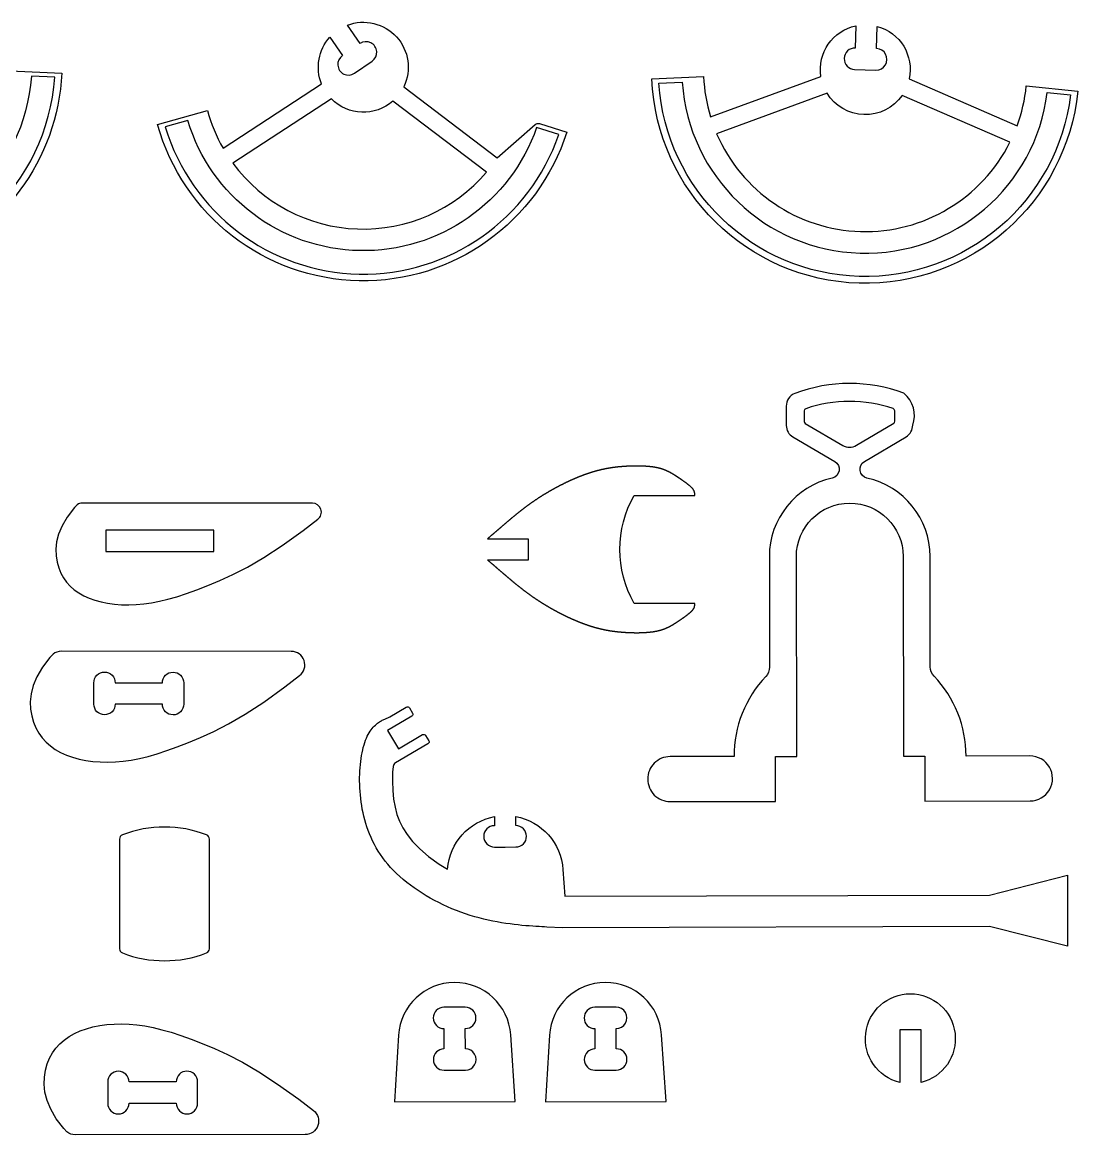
# Model space of a CAD drawing. Extents: x -514 to 537, y 96 to 817.
# Drawn here: x 231 to 527.6, y 503.3 to 815.8 of the extents above; entities that cross this region are included whole.
import ezdxf

# ---------------------------------------------------------------- set-up
doc = ezdxf.new("R2010")
doc.units = 0
for name, color, linetype in [('EXTERNAL_CUT', 1, 'CONTINUOUS'), ('INTERNAL_CUT', 5, 'CONTINUOUS'), ('POCKET_CUT_1_1MM', 3, 'CONTINUOUS')]:
    doc.layers.add(name, color=color, linetype=linetype)

msp = doc.modelspace()

# ---------------------------------------------------------------- linework, layer by layer
at = {"layer": 'EXTERNAL_CUT', "flags": 128}
for points in [[(384.01, 784.88, -0.744898), (269.05, 787.09), (283.04, 790.98, 0.063208), (287.48, 780.43), (315.12, 798.5, -0.284687), (317.46, 811.6), (321, 806.42, 1), (324.38, 801.47), (329.33, 804.86, 1), (325.95, 809.81), (322.41, 814.99, -0.676762), (338.24, 797.68), (364.51, 777.67), (375.17, 787.06, -0.263922), (376.39, 787.32), (384.01, 784.88)], [(424.4, 789.22), (455.41, 800.58, -0.396409), (465.26, 814.82), (465.08, 808.55, 0.414214), (461.99, 805.64, 0.414214), (464.9, 802.55), (470.9, 802.38, 1), (471.07, 808.38), (471.26, 814.64, -0.396409), (480.26, 799.86), (510.57, 786.74, 0.063208), (513.15, 797.89), (527.6, 796.43, -0.930566), (407.96, 799.88), (422.47, 800.51, 0.063208), (424.4, 789.22)], [(227.62, 802.19), (242.13, 801.51, -0.304486), (202.29, 747.79)], [(514.18, 609.7), (496.23, 609.66, 0.192473), (487.21, 632.13, -0.192473), (486.16, 634.74), (486.11, 665.76, 0.351629), (468.38, 687.77, -0.680657), (467.64, 692.41), (479.38, 699.37, 0.265486), (481.24, 702.63, 0.312548), (478.77, 711.58, 0.181495), (448.13, 711.53, 0.312548), (445.68, 707.97), (445.69, 702.57, 0.265486), (447.56, 699.31), (459.33, 692.4, -0.680657), (458.6, 687.75, 0.351629), (440.95, 665.68), (441, 634.66, -0.192473), (439.96, 632.05, 0.192473), (431.02, 609.55), (413.07, 609.52, 0.414214), (406.77, 603.19, 0.414214), (413.09, 596.89), (442.65, 596.94), (442.63, 609.57), (448.63, 609.58), (448.53, 665.69, -1), (478.53, 665.75), (478.63, 609.63), (484.63, 609.64), (484.65, 597.01), (514.2, 597.06, 1), (514.18, 609.7)], [(476.18, 706.69, 0.322017), (475.75, 707.29, 0.163777), (451.16, 707.25, 0.322017), (450.73, 706.65), (450.74, 703.66, 0.265486), (451.05, 703.12), (461.55, 696.95, 0.272884), (465.4, 696.96), (475.88, 703.16, 0.265486), (476.19, 703.71), (476.18, 706.69)], [(420.02, 682.89), (420.01, 683.09), (420.01, 683.12), (420.01, 683.15), (420, 683.18), (420, 683.22), (420, 683.26), (420, 683.3), (419.99, 683.34), (419.99, 683.38), (419.99, 683.42), (419.98, 683.47), (419.98, 683.51), (419.97, 683.56), (419.96, 683.61), (419.96, 683.65), (419.95, 683.7), (419.94, 683.75), (419.93, 683.8), (419.91, 683.84), (419.9, 683.89), (419.89, 683.94), (419.87, 683.98), (419.86, 684.03), (419.84, 684.08), (419.82, 684.12), (419.8, 684.17), (419.78, 684.21), (419.76, 684.26), (419.73, 684.3), (419.71, 684.35), (419.68, 684.39), (419.66, 684.43), (419.63, 684.48), (419.6, 684.52), (419.57, 684.56), (419.54, 684.6), (419.51, 684.65), (419.48, 684.69), (419.44, 684.73), (419.41, 684.77), (419.37, 684.81), (419.33, 684.86), (419.3, 684.9), (419.26, 684.94), (419.22, 684.98), (419.18, 685.02), (419.14, 685.06), (419.1, 685.1), (419.05, 685.14), (419.01, 685.18), (418.97, 685.22), (418.92, 685.26), (418.88, 685.3), (418.84, 685.34), (418.79, 685.38), (418.75, 685.42), (418.7, 685.45), (418.66, 685.49), (418.62, 685.53), (418.57, 685.57), (418.53, 685.6), (418.48, 685.64), (418.44, 685.68), (418.4, 685.71), (418.35, 685.75), (418.31, 685.78), (418.27, 685.82), (418.22, 685.85), (418.18, 685.89), (418.14, 685.92), (418.1, 685.96), (418.05, 685.99), (418.01, 686.02), (417.97, 686.06), (417.93, 686.09), (417.88, 686.12), (417.84, 686.16), (417.8, 686.19), (417.76, 686.22), (417.72, 686.25), (417.68, 686.28), (417.64, 686.31), (417.59, 686.34), (417.55, 686.38), (417.51, 686.41), (417.47, 686.44), (417.43, 686.47), (417.39, 686.5), (417.35, 686.53), (417.31, 686.56), (417.27, 686.58), (417.23, 686.61), (417.19, 686.64), (417.15, 686.67), (417.11, 686.7), (417.07, 686.73), (417.03, 686.76), (416.99, 686.78), (416.95, 686.81), (416.91, 686.84), (416.87, 686.87), (416.84, 686.9), (416.8, 686.92), (416.76, 686.95), (416.72, 686.98), (416.68, 687), (416.64, 687.03), (416.6, 687.06), (416.57, 687.08), (416.53, 687.11), (416.49, 687.14), (416.45, 687.16), (416.41, 687.19), (416.38, 687.21), (416.34, 687.24), (416.3, 687.27), (416.26, 687.29), (416.23, 687.32), (416.19, 687.34), (416.15, 687.37), (416.11, 687.39), (416.08, 687.42), (416.04, 687.45), (416, 687.47), (415.97, 687.5), (415.93, 687.52), (415.89, 687.55), (415.86, 687.57), (415.82, 687.6), (415.78, 687.62), (415.75, 687.64), (415.71, 687.67), (415.67, 687.69), (415.64, 687.72), (415.6, 687.74), (415.56, 687.77), (415.53, 687.79), (415.49, 687.82), (415.46, 687.84), (415.42, 687.86), (415.38, 687.89), (415.35, 687.91), (415.31, 687.94), (415.28, 687.96), (415.24, 687.98), (415.21, 688.01), (415.17, 688.03), (415.13, 688.05), (415.1, 688.08), (415.06, 688.1), (415.03, 688.13), (414.99, 688.15), (414.96, 688.17), (414.92, 688.19), (414.89, 688.22), (414.85, 688.24), (414.82, 688.26), (414.78, 688.29), (414.75, 688.31), (414.71, 688.33), (414.68, 688.36), (414.64, 688.38), (414.61, 688.4), (414.57, 688.42), (414.54, 688.45), (414.5, 688.47), (414.46, 688.49), (414.43, 688.51), (414.39, 688.53), (414.36, 688.56), (414.32, 688.58), (414.29, 688.6), (414.25, 688.62), (414.22, 688.64), (414.19, 688.67), (414.15, 688.69), (414.12, 688.71), (414.08, 688.73), (414.05, 688.75), (414.01, 688.77), (413.98, 688.79), (413.94, 688.81), (413.91, 688.84), (413.87, 688.86), (413.84, 688.88), (413.8, 688.9), (413.77, 688.92), (413.73, 688.94), (413.7, 688.96), (413.66, 688.98), (413.62, 689), (413.59, 689.02), (413.55, 689.04), (413.52, 689.06), (413.48, 689.08), (413.45, 689.1), (413.41, 689.12), (413.38, 689.14), (413.34, 689.16), (413.31, 689.18), (413.27, 689.2), (413.24, 689.22), (413.2, 689.24), (413.17, 689.26), (413.13, 689.28), (413.1, 689.3), (413.06, 689.32), (413.02, 689.33), (412.99, 689.35), (412.95, 689.37), (412.92, 689.39), (412.88, 689.41), (412.85, 689.43), (412.81, 689.45), (412.77, 689.46), (412.74, 689.48), (412.7, 689.5), (412.67, 689.52), (412.63, 689.54), (412.59, 689.56), (412.56, 689.57), (412.52, 689.59), (412.48, 689.61), (412.45, 689.63), (412.41, 689.64), (412.37, 689.66), (412.34, 689.68), (412.3, 689.69), (412.26, 689.71), (412.23, 689.73), (412.19, 689.75), (412.15, 689.76), (412.12, 689.78), (412.08, 689.8), (412.04, 689.81), (412, 689.83), (411.97, 689.84), (411.93, 689.86), (411.89, 689.88), (411.85, 689.89), (411.82, 689.91), (411.78, 689.92), (411.74, 689.94), (411.7, 689.95), (411.66, 689.97), (411.63, 689.99), (411.59, 690), (411.55, 690.02), (411.51, 690.03), (411.47, 690.05), (411.43, 690.06), (411.39, 690.08), (411.35, 690.09), (411.32, 690.1), (411.28, 690.12), (411.24, 690.13), (411.2, 690.15), (411.16, 690.16), (411.12, 690.18), (411.08, 690.19), (411.04, 690.2), (411, 690.22), (410.96, 690.23), (410.92, 690.24), (410.88, 690.26), (410.84, 690.27), (410.8, 690.28), (410.76, 690.3), (410.72, 690.31), (410.67, 690.32), (410.63, 690.33), (410.59, 690.35), (410.55, 690.36), (410.51, 690.37), (410.47, 690.38), (410.43, 690.4), (410.38, 690.41), (410.34, 690.42), (410.3, 690.43), (410.26, 690.44), (410.22, 690.46), (410.17, 690.47), (410.13, 690.48), (410.09, 690.49), (410.04, 690.5), (410, 690.51), (409.96, 690.52), (409.91, 690.53), (409.87, 690.54), (409.83, 690.55), (409.78, 690.57), (409.74, 690.58), (409.7, 690.59), (409.65, 690.6), (409.61, 690.61), (409.56, 690.62), (409.52, 690.63), (409.47, 690.64), (409.43, 690.64), (409.38, 690.65), (409.34, 690.66), (409.29, 690.67), (409.25, 690.68), (409.2, 690.69), (409.16, 690.7), (409.11, 690.71), (409.06, 690.72), (409.02, 690.73), (408.97, 690.74), (408.93, 690.74), (408.88, 690.75), (408.83, 690.76), (408.79, 690.77), (408.74, 690.78), (408.69, 690.78), (408.65, 690.79), (408.6, 690.8), (408.55, 690.81), (408.5, 690.82), (408.46, 690.82), (408.41, 690.83), (408.36, 690.84), (408.31, 690.84), (408.27, 690.85), (408.22, 690.86), (408.17, 690.87), (408.12, 690.87), (408.07, 690.88), (408.02, 690.89), (407.98, 690.89), (407.93, 690.9), (407.88, 690.9), (407.83, 690.91), (407.78, 690.92), (407.73, 690.92), (407.68, 690.93), (407.63, 690.93), (407.58, 690.94), (407.53, 690.95), (407.48, 690.95), (407.43, 690.96), (407.38, 690.96), (407.33, 690.97), (407.28, 690.97), (407.23, 690.98), (407.18, 690.98), (407.13, 690.99), (407.08, 690.99), (407.03, 691), (406.98, 691), (406.93, 691.01), (406.88, 691.01), (406.83, 691.02), (406.78, 691.02), (406.73, 691.02), (406.68, 691.03), (406.63, 691.03), (406.57, 691.04), (406.52, 691.04), (406.47, 691.04), (406.42, 691.05), (406.37, 691.05), (406.32, 691.05), (406.26, 691.06), (406.21, 691.06), (406.16, 691.06), (406.11, 691.07), (406.06, 691.07), (406, 691.07), (405.95, 691.08), (405.9, 691.08), (405.85, 691.08), (405.79, 691.09), (405.74, 691.09), (405.69, 691.09), (405.64, 691.09), (405.58, 691.1), (405.53, 691.1), (405.48, 691.1), (405.42, 691.1), (405.37, 691.1), (405.32, 691.11), (405.26, 691.11), (405.21, 691.11), (405.16, 691.11), (405.1, 691.11), (405.05, 691.12), (405, 691.12), (404.94, 691.12), (404.89, 691.12), (404.84, 691.12), (404.78, 691.12), (404.73, 691.12), (404.67, 691.13), (404.62, 691.13), (404.57, 691.13), (404.51, 691.13), (404.46, 691.13), (404.4, 691.13), (404.35, 691.13), (404.29, 691.13), (404.24, 691.13), (404.19, 691.13), (404.13, 691.13), (404.08, 691.13), (404.02, 691.14), (403.97, 691.14), (403.91, 691.14), (403.86, 691.14), (403.8, 691.14), (403.75, 691.14), (403.69, 691.14), (403.64, 691.14), (403.58, 691.14), (403.53, 691.14), (403.47, 691.14), (403.42, 691.14), (403.36, 691.13), (403.31, 691.13), (403.25, 691.13), (403.2, 691.13), (403.14, 691.13), (403.09, 691.13), (403.03, 691.13), (402.97, 691.13), (402.92, 691.13), (402.86, 691.13), (402.81, 691.13), (402.75, 691.13), (402.7, 691.13), (402.64, 691.12), (402.59, 691.12), (402.53, 691.12), (402.47, 691.12), (402.42, 691.12), (402.36, 691.12), (402.31, 691.12), (402.25, 691.12), (402.19, 691.11), (402.14, 691.11), (402.08, 691.11), (402.03, 691.11), (401.97, 691.11), (401.91, 691.1), (401.86, 691.1), (401.8, 691.1), (401.74, 691.1), (401.69, 691.1), (401.63, 691.09), (401.58, 691.09), (401.52, 691.09), (401.46, 691.09), (401.41, 691.09), (401.35, 691.08), (401.29, 691.08), (401.24, 691.08), (401.18, 691.08), (401.12, 691.07), (401.07, 691.07), (401.01, 691.07), (400.95, 691.06), (400.9, 691.06), (400.84, 691.06), (400.78, 691.06), (400.73, 691.05), (400.67, 691.05), (400.61, 691.05), (400.56, 691.04), (400.5, 691.04), (400.44, 691.04), (400.39, 691.03), (400.33, 691.03), (400.27, 691.03), (400.22, 691.02), (400.16, 691.02), (400.1, 691.01), (400.05, 691.01), (399.99, 691.01), (399.93, 691), (399.87, 691), (399.82, 690.99), (399.76, 690.99), (399.7, 690.99), (399.65, 690.98), (399.59, 690.98), (399.53, 690.97), (399.47, 690.97), (399.42, 690.96), (399.36, 690.96), (399.3, 690.95), (399.24, 690.95), (399.19, 690.94), (399.13, 690.94), (399.07, 690.93), (399.01, 690.93), (398.96, 690.92), (398.9, 690.92), (398.84, 690.91), (398.78, 690.91), (398.73, 690.9), (398.67, 690.9), (398.61, 690.89), (398.55, 690.88), (398.49, 690.88), (398.44, 690.87), (398.38, 690.87), (398.32, 690.86), (398.26, 690.85), (398.2, 690.85), (398.15, 690.84), (398.09, 690.83), (398.03, 690.83), (397.97, 690.82), (397.91, 690.81), (397.86, 690.81), (397.8, 690.8), (397.74, 690.79), (397.68, 690.79), (397.62, 690.78), (397.56, 690.77), (397.51, 690.76), (397.45, 690.76), (397.39, 690.75), (397.33, 690.74), (397.27, 690.73), (397.21, 690.73), (397.16, 690.72), (397.1, 690.71), (397.04, 690.7), (396.98, 690.69), (396.92, 690.69), (396.86, 690.68), (396.8, 690.67), (396.74, 690.66), (396.69, 690.65), (396.63, 690.64), (396.57, 690.63), (396.51, 690.63), (396.45, 690.62), (396.39, 690.61), (396.33, 690.6), (396.27, 690.59), (396.21, 690.58), (396.16, 690.57), (396.1, 690.56), (396.04, 690.55), (395.98, 690.54), (395.92, 690.53), (395.86, 690.52), (395.8, 690.51), (395.74, 690.5), (395.68, 690.49), (395.62, 690.48), (395.56, 690.47), (395.5, 690.46), (395.44, 690.45), (395.38, 690.44), (395.32, 690.43), (395.27, 690.42), (395.21, 690.4), (395.15, 690.39), (395.09, 690.38), (395.03, 690.37), (394.97, 690.36), (394.91, 690.35), (394.85, 690.34), (394.79, 690.32), (394.73, 690.31), (394.67, 690.3), (394.61, 690.29), (394.55, 690.28), (394.49, 690.26), (394.43, 690.25), (394.37, 690.24), (394.31, 690.22), (394.25, 690.21), (394.19, 690.2), (394.13, 690.19), (394.07, 690.17), (394.01, 690.16), (393.95, 690.15), (393.89, 690.13), (393.82, 690.12), (393.76, 690.1), (393.7, 690.09), (393.64, 690.08), (393.58, 690.06), (393.52, 690.05), (393.46, 690.03), (393.4, 690.02), (393.34, 690), (393.28, 689.99), (393.22, 689.98), (393.16, 689.96), (393.1, 689.94), (393.04, 689.93), (392.98, 689.91), (392.91, 689.9), (392.85, 689.88), (392.79, 689.87), (392.73, 689.85), (392.67, 689.84), (392.61, 689.82), (392.55, 689.8), (392.49, 689.79), (392.43, 689.77), (392.36, 689.75), (392.3, 689.74), (392.24, 689.72), (392.18, 689.7), (392.12, 689.69), (392.06, 689.67), (392, 689.65), (391.93, 689.63), (391.87, 689.62), (391.81, 689.6), (391.75, 689.58), (391.69, 689.56), (391.63, 689.55), (391.56, 689.53), (391.5, 689.51), (391.44, 689.49), (391.38, 689.47), (391.32, 689.45), (391.26, 689.44), (391.19, 689.42), (391.13, 689.4), (391.07, 689.38), (391.01, 689.36), (390.95, 689.34), (390.88, 689.32), (390.82, 689.3), (390.76, 689.28), (390.7, 689.26), (390.64, 689.24), (390.57, 689.22), (390.51, 689.2), (390.45, 689.18), (390.39, 689.16), (390.32, 689.14), (390.26, 689.12), (390.2, 689.1), (390.14, 689.08), (390.07, 689.06), (390.01, 689.04), (389.95, 689.02), (389.89, 688.99), (389.82, 688.97), (389.76, 688.95), (389.7, 688.93), (389.64, 688.91), (389.57, 688.89), (389.51, 688.86), (389.45, 688.84), (389.39, 688.82), (389.32, 688.8), (389.26, 688.77), (389.2, 688.75), (389.14, 688.73), (389.07, 688.71), (389.01, 688.68), (388.95, 688.66), (388.88, 688.64), (388.82, 688.62), (388.76, 688.59), (388.69, 688.57), (388.63, 688.55), (388.57, 688.52), (388.51, 688.5), (388.44, 688.47), (388.38, 688.45), (388.32, 688.43), (388.25, 688.4), (388.19, 688.38), (388.13, 688.35), (388.06, 688.33), (388, 688.3), (387.94, 688.28), (387.87, 688.26), (387.81, 688.23), (387.75, 688.21), (387.68, 688.18), (387.62, 688.16), (387.56, 688.13), (387.49, 688.1), (387.43, 688.08), (387.37, 688.05), (387.3, 688.03), (387.24, 688), (387.18, 687.98), (387.11, 687.95), (387.05, 687.92), (386.99, 687.9), (386.92, 687.87), (386.86, 687.85), (386.8, 687.82), (386.73, 687.79), (386.67, 687.77), (386.6, 687.74), (386.54, 687.71), (386.48, 687.69), (386.41, 687.66), (386.35, 687.63), (386.29, 687.6), (386.22, 687.58), (386.16, 687.55), (386.09, 687.52), (386.03, 687.49), (385.97, 687.47), (385.9, 687.44), (385.84, 687.41), (385.78, 687.38), (385.71, 687.35), (385.65, 687.33), (385.58, 687.3), (385.52, 687.27), (385.46, 687.24), (385.39, 687.21), (385.33, 687.18), (385.26, 687.15), (385.2, 687.13), (385.14, 687.1), (385.07, 687.07), (385.01, 687.04), (384.94, 687.01), (384.88, 686.98), (384.82, 686.95), (384.75, 686.92), (384.69, 686.89), (384.62, 686.86), (384.56, 686.83), (384.5, 686.8), (384.43, 686.77), (384.37, 686.74), (384.3, 686.71), (384.24, 686.68), (384.17, 686.65), (384.11, 686.62), (384.05, 686.59), (383.98, 686.56), (383.92, 686.53), (383.85, 686.5), (383.79, 686.47), (383.72, 686.44), (383.66, 686.41), (383.6, 686.37), (383.53, 686.34), (383.47, 686.31), (383.4, 686.28), (383.34, 686.25), (383.28, 686.22), (383.21, 686.19), (383.15, 686.15), (383.08, 686.12), (383.02, 686.09), (382.95, 686.06), (382.89, 686.03), (382.82, 685.99), (382.76, 685.96), (382.7, 685.93), (382.63, 685.9), (382.57, 685.86), (382.5, 685.83), (382.44, 685.8), (382.37, 685.77), (382.31, 685.73), (382.25, 685.7), (382.18, 685.67), (382.12, 685.63), (382.05, 685.6), (381.99, 685.57), (381.92, 685.53), (381.86, 685.5), (381.79, 685.47), (381.73, 685.43), (381.67, 685.4), (381.6, 685.37), (381.54, 685.33), (381.47, 685.3), (381.41, 685.26), (381.34, 685.23), (381.28, 685.2), (381.21, 685.16), (381.15, 685.13), (381.09, 685.09), (381.02, 685.06), (380.96, 685.02), (380.89, 684.99), (380.83, 684.95), (380.76, 684.92), (380.7, 684.88), (380.63, 684.85), (380.57, 684.81), (380.51, 684.78), (380.44, 684.74), (380.38, 684.71), (380.31, 684.67), (380.25, 684.64), (380.18, 684.6), (380.12, 684.57), (380.05, 684.53), (379.99, 684.49), (379.93, 684.46), (379.86, 684.42), (379.8, 684.38), (379.73, 684.35), (379.67, 684.31), (379.6, 684.28), (379.54, 684.24), (379.47, 684.2), (379.41, 684.17), (379.34, 684.13), (379.28, 684.09), (379.22, 684.05), (379.15, 684.02), (379.09, 683.98), (379.02, 683.94), (378.96, 683.9), (378.89, 683.87), (378.83, 683.83), (378.76, 683.79), (378.7, 683.75), (378.64, 683.72), (378.57, 683.68), (378.51, 683.64), (378.44, 683.6), (378.38, 683.56), (378.31, 683.52), (378.25, 683.49), (378.18, 683.45), (378.12, 683.41), (378.05, 683.37), (377.99, 683.33), (377.93, 683.29), (377.86, 683.25), (377.8, 683.21), (377.73, 683.17), (377.67, 683.13), (377.6, 683.1), (377.54, 683.06), (377.47, 683.02), (377.41, 682.98), (377.34, 682.94), (377.28, 682.9), (377.22, 682.86), (377.15, 682.82), (377.09, 682.78), (377.02, 682.74), (376.96, 682.69), (376.89, 682.65), (376.83, 682.61), (376.76, 682.57), (376.7, 682.53), (376.64, 682.49), (376.57, 682.45), (376.51, 682.41), (376.44, 682.37), (376.38, 682.33), (376.31, 682.28), (376.25, 682.24), (376.18, 682.2), (376.12, 682.16), (376.06, 682.12), (375.99, 682.08), (375.93, 682.03), (375.86, 681.99), (375.8, 681.95), (375.73, 681.91), (375.67, 681.86), (375.6, 681.82), (375.54, 681.78), (375.48, 681.74), (375.41, 681.69), (375.35, 681.65), (375.28, 681.61), (375.22, 681.56), (375.15, 681.52), (375.09, 681.48), (375.02, 681.43), (374.96, 681.39), (374.9, 681.34), (374.83, 681.3), (374.77, 681.26), (374.7, 681.21), (374.64, 681.17), (374.57, 681.12), (374.51, 681.08), (374.44, 681.03), (374.38, 680.99), (374.32, 680.95), (374.25, 680.9), (374.19, 680.86), (374.12, 680.81), (374.06, 680.77), (373.99, 680.72), (373.93, 680.67), (373.87, 680.63), (373.8, 680.58), (373.74, 680.54), (373.67, 680.49), (373.61, 680.45), (373.54, 680.4), (373.48, 680.35), (373.42, 680.31), (373.35, 680.26), (373.29, 680.21), (373.22, 680.17), (373.16, 680.12), (373.09, 680.07), (373.03, 680.03), (372.97, 679.98), (372.9, 679.93), (372.84, 679.89), (372.77, 679.84), (372.71, 679.79), (372.65, 679.74), (372.58, 679.69), (372.52, 679.65), (372.45, 679.6), (372.39, 679.55), (372.32, 679.5), (372.26, 679.45), (372.2, 679.41), (372.13, 679.36), (372.07, 679.31), (372, 679.26), (371.94, 679.21), (371.87, 679.16), (371.81, 679.11), (371.75, 679.06), (371.68, 679.01), (371.62, 678.96), (371.55, 678.91), (371.49, 678.87), (371.43, 678.82), (371.36, 678.77), (371.3, 678.72), (371.23, 678.67), (371.17, 678.61), (371.1, 678.56), (371.04, 678.51), (370.97, 678.46), (370.91, 678.41), (370.85, 678.36), (370.78, 678.31), (370.72, 678.26), (370.65, 678.21), (370.59, 678.16), (370.52, 678.1), (370.46, 678.05), (370.39, 678), (370.33, 677.95), (370.26, 677.9), (370.2, 677.85), (370.13, 677.79), (370.07, 677.74), (370, 677.69), (369.94, 677.64), (369.87, 677.58), (369.81, 677.53), (369.74, 677.48), (369.68, 677.42), (369.61, 677.37), (369.55, 677.32), (369.48, 677.26), (369.42, 677.21), (369.35, 677.16), (369.29, 677.1), (369.22, 677.05), (369.15, 676.99), (369.09, 676.94), (369.02, 676.89), (368.96, 676.83), (368.89, 676.78), (368.82, 676.72), (368.76, 676.67), (368.69, 676.61), (368.63, 676.56), (368.56, 676.5), (368.49, 676.45), (368.43, 676.39), (368.36, 676.33), (368.29, 676.28), (368.23, 676.22), (368.16, 676.17), (368.09, 676.11), (368.03, 676.05), (367.96, 676), (367.89, 675.94), (367.82, 675.88), (367.76, 675.83), (367.69, 675.77), (367.62, 675.71), (367.55, 675.66), (367.49, 675.6), (367.42, 675.54), (367.35, 675.48), (367.28, 675.43), (367.21, 675.37), (367.14, 675.31), (367.08, 675.25), (367.01, 675.19), (366.94, 675.13), (366.87, 675.08), (366.8, 675.02), (366.73, 674.96), (366.66, 674.9), (366.59, 674.84), (366.52, 674.78), (366.45, 674.72), (366.38, 674.66), (366.31, 674.6), (366.24, 674.54), (366.17, 674.48), (366.1, 674.42), (366.03, 674.36), (365.96, 674.3), (365.89, 674.24), (365.82, 674.18), (365.75, 674.12), (365.68, 674.06), (365.61, 674), (365.54, 673.94), (365.47, 673.88), (365.39, 673.81), (365.32, 673.75), (365.25, 673.69), (365.18, 673.63), (365.11, 673.57), (365.03, 673.5), (364.96, 673.44), (364.89, 673.38), (364.82, 673.32), (364.74, 673.25), (364.67, 673.19), (364.6, 673.13), (364.52, 673.06), (364.45, 673), (364.37, 672.94), (364.3, 672.87), (364.23, 672.81), (364.15, 672.75), (364.08, 672.68), (364, 672.62), (363.93, 672.55), (363.85, 672.49), (363.78, 672.43), (363.71, 672.36), (363.63, 672.3), (363.56, 672.24), (363.49, 672.18), (363.42, 672.12), (363.35, 672.06), (363.28, 672), (363.21, 671.94), (363.14, 671.88), (363.08, 671.82), (363.01, 671.77), (362.94, 671.71), (362.88, 671.66), (362.82, 671.6), (362.76, 671.55), (362.7, 671.5), (362.64, 671.45), (362.58, 671.4), (362.53, 671.36), (362.48, 671.31), (362.43, 671.27), (362.38, 671.22), (362.33, 671.18), (362.28, 671.14), (362.24, 671.11), (362.2, 671.07), (362.16, 671.04), (362.12, 671.01), (362.08, 670.97), (362.05, 670.95), (362.02, 670.92), (361.99, 670.9), (361.97, 670.87), (361.8, 670.73), (373.17, 670.73), (373.17, 664.73), (361.8, 664.73), (361.97, 664.59), (361.99, 664.57), (362.02, 664.55), (362.05, 664.52), (362.08, 664.49), (362.12, 664.46), (362.16, 664.43), (362.2, 664.39), (362.24, 664.36), (362.28, 664.32), (362.33, 664.28), (362.38, 664.24), (362.43, 664.2), (362.48, 664.16), (362.53, 664.11), (362.58, 664.06), (362.64, 664.02), (362.7, 663.97), (362.76, 663.91), (362.82, 663.86), (362.88, 663.81), (362.94, 663.76), (363.01, 663.7), (363.08, 663.64), (363.14, 663.59), (363.21, 663.53), (363.28, 663.47), (363.35, 663.41), (363.42, 663.35), (363.49, 663.29), (363.56, 663.23), (363.63, 663.16), (363.71, 663.1), (363.78, 663.04), (363.85, 662.97), (363.93, 662.91), (364, 662.85), (364.08, 662.78), (364.15, 662.72), (364.23, 662.66), (364.3, 662.59), (364.37, 662.53), (364.45, 662.46), (364.52, 662.4), (364.6, 662.34), (364.67, 662.27), (364.74, 662.21), (364.82, 662.15), (364.89, 662.09), (364.96, 662.02), (365.03, 661.96), (365.11, 661.9), (365.18, 661.84), (365.25, 661.78), (365.32, 661.71), (365.39, 661.65), (365.47, 661.59), (365.54, 661.53), (365.61, 661.47), (365.68, 661.41), (365.75, 661.35), (365.82, 661.28), (365.89, 661.22), (365.96, 661.16), (366.03, 661.1), (366.1, 661.04), (366.17, 660.98), (366.24, 660.92), (366.31, 660.86), (366.38, 660.8), (366.45, 660.74), (366.52, 660.68), (366.59, 660.63), (366.66, 660.57), (366.73, 660.51), (366.8, 660.45), (366.87, 660.39), (366.94, 660.33), (367.01, 660.27), (367.08, 660.21), (367.14, 660.16), (367.21, 660.1), (367.28, 660.04), (367.35, 659.98), (367.42, 659.92), (367.49, 659.87), (367.55, 659.81), (367.62, 659.75), (367.69, 659.69), (367.76, 659.64), (367.82, 659.58), (367.89, 659.52), (367.96, 659.47), (368.03, 659.41), (368.09, 659.35), (368.16, 659.3), (368.23, 659.24), (368.29, 659.19), (368.36, 659.13), (368.43, 659.08), (368.49, 659.02), (368.56, 658.96), (368.63, 658.91), (368.69, 658.85), (368.76, 658.8), (368.82, 658.74), (368.89, 658.69), (368.96, 658.63), (369.02, 658.58), (369.09, 658.53), (369.15, 658.47), (369.22, 658.42), (369.29, 658.36), (369.35, 658.31), (369.42, 658.26), (369.48, 658.2), (369.55, 658.15), (369.61, 658.09), (369.68, 658.04), (369.74, 657.99), (369.81, 657.94), (369.87, 657.88), (369.94, 657.83), (370, 657.78), (370.07, 657.72), (370.13, 657.67), (370.2, 657.62), (370.26, 657.57), (370.33, 657.52), (370.39, 657.46), (370.46, 657.41), (370.52, 657.36), (370.59, 657.31), (370.65, 657.26), (370.72, 657.21), (370.78, 657.16), (370.85, 657.1), (370.91, 657.05), (370.97, 657), (371.04, 656.95), (371.1, 656.9), (371.17, 656.85), (371.23, 656.8), (371.3, 656.75), (371.36, 656.7), (371.43, 656.65), (371.49, 656.6), (371.55, 656.55), (371.62, 656.5), (371.68, 656.45), (371.75, 656.4), (371.81, 656.35), (371.87, 656.3), (371.94, 656.25), (372, 656.21), (372.07, 656.16), (372.13, 656.11), (372.2, 656.06), (372.26, 656.01), (372.32, 655.96), (372.39, 655.91), (372.45, 655.87), (372.52, 655.82), (372.58, 655.77), (372.65, 655.72), (372.71, 655.68), (372.77, 655.63), (372.84, 655.58), (372.9, 655.53), (372.97, 655.49), (373.03, 655.44), (373.09, 655.39), (373.16, 655.34), (373.22, 655.3), (373.29, 655.25), (373.35, 655.2), (373.42, 655.16), (373.48, 655.11), (373.54, 655.07), (373.61, 655.02), (373.67, 654.97), (373.74, 654.93), (373.8, 654.88), (373.87, 654.84), (373.93, 654.79), (373.99, 654.75), (374.06, 654.7), (374.12, 654.65), (374.19, 654.61), (374.25, 654.56), (374.32, 654.52), (374.38, 654.48), (374.44, 654.43), (374.51, 654.39), (374.57, 654.34), (374.64, 654.3), (374.7, 654.25), (374.77, 654.21), (374.83, 654.16), (374.9, 654.12), (374.96, 654.08), (375.02, 654.03), (375.09, 653.99), (375.15, 653.95), (375.22, 653.9), (375.28, 653.86), (375.35, 653.82), (375.41, 653.77), (375.48, 653.73), (375.54, 653.69), (375.6, 653.64), (375.67, 653.6), (375.73, 653.56), (375.8, 653.52), (375.86, 653.47), (375.93, 653.43), (375.99, 653.39), (376.06, 653.35), (376.12, 653.31), (376.18, 653.26), (376.25, 653.22), (376.31, 653.18), (376.38, 653.14), (376.44, 653.1), (376.51, 653.06), (376.57, 653.02), (376.64, 652.97), (376.7, 652.93), (376.76, 652.89), (376.83, 652.85), (376.89, 652.81), (376.96, 652.77), (377.02, 652.73), (377.09, 652.69), (377.15, 652.65), (377.22, 652.61), (377.28, 652.57), (377.34, 652.53), (377.41, 652.49), (377.47, 652.45), (377.54, 652.41), (377.6, 652.37), (377.67, 652.33), (377.73, 652.29), (377.8, 652.25), (377.86, 652.21), (377.93, 652.17), (377.99, 652.13), (378.05, 652.1), (378.12, 652.06), (378.18, 652.02), (378.25, 651.98), (378.31, 651.94), (378.38, 651.9), (378.44, 651.86), (378.51, 651.83), (378.57, 651.79), (378.64, 651.75), (378.7, 651.71), (378.76, 651.67), (378.83, 651.64), (378.89, 651.6), (378.96, 651.56), (379.02, 651.52), (379.09, 651.49), (379.15, 651.45), (379.22, 651.41), (379.28, 651.37), (379.34, 651.34), (379.41, 651.3), (379.47, 651.26), (379.54, 651.23), (379.6, 651.19), (379.67, 651.15), (379.73, 651.12), (379.8, 651.08), (379.86, 651.04), (379.93, 651.01), (379.99, 650.97), (380.05, 650.94), (380.12, 650.9), (380.18, 650.86), (380.25, 650.83), (380.31, 650.79), (380.38, 650.76), (380.44, 650.72), (380.51, 650.69), (380.57, 650.65), (380.63, 650.62), (380.7, 650.58), (380.76, 650.55), (380.83, 650.51), (380.89, 650.48), (380.96, 650.44), (381.02, 650.41), (381.09, 650.37), (381.15, 650.34), (381.21, 650.3), (381.28, 650.27), (381.34, 650.23), (381.41, 650.2), (381.47, 650.17), (381.54, 650.13), (381.6, 650.1), (381.67, 650.07), (381.73, 650.03), (381.79, 650), (381.86, 649.96), (381.92, 649.93), (381.99, 649.9), (382.05, 649.86), (382.12, 649.83), (382.18, 649.8), (382.25, 649.76), (382.31, 649.73), (382.37, 649.7), (382.44, 649.67), (382.5, 649.63), (382.57, 649.6), (382.63, 649.57), (382.7, 649.54), (382.76, 649.5), (382.82, 649.47), (382.89, 649.44), (382.95, 649.41), (383.02, 649.38), (383.08, 649.34), (383.15, 649.31), (383.21, 649.28), (383.28, 649.25), (383.34, 649.22), (383.4, 649.19), (383.47, 649.15), (383.53, 649.12), (383.6, 649.09), (383.66, 649.06), (383.72, 649.03), (383.79, 649), (383.85, 648.97), (383.92, 648.94), (383.98, 648.91), (384.05, 648.88), (384.11, 648.84), (384.17, 648.81), (384.24, 648.78), (384.3, 648.75), (384.37, 648.72), (384.43, 648.69), (384.5, 648.66), (384.56, 648.63), (384.62, 648.6), (384.69, 648.57), (384.75, 648.54), (384.82, 648.51), (384.88, 648.49), (384.94, 648.46), (385.01, 648.43), (385.07, 648.4), (385.14, 648.37), (385.2, 648.34), (385.26, 648.31), (385.33, 648.28), (385.39, 648.25), (385.46, 648.22), (385.52, 648.2), (385.58, 648.17), (385.65, 648.14), (385.71, 648.11), (385.78, 648.08), (385.84, 648.06), (385.9, 648.03), (385.97, 648), (386.03, 647.97), (386.09, 647.94), (386.16, 647.92), (386.22, 647.89), (386.29, 647.86), (386.35, 647.83), (386.41, 647.81), (386.48, 647.78), (386.54, 647.75), (386.6, 647.73), (386.67, 647.7), (386.73, 647.67), (386.8, 647.65), (386.86, 647.62), (386.92, 647.59), (386.99, 647.57), (387.05, 647.54), (387.11, 647.51), (387.18, 647.49), (387.24, 647.46), (387.3, 647.44), (387.37, 647.41), (387.43, 647.39), (387.49, 647.36), (387.56, 647.34), (387.62, 647.31), (387.68, 647.28), (387.75, 647.26), (387.81, 647.23), (387.87, 647.21), (387.94, 647.19), (388, 647.16), (388.06, 647.14), (388.13, 647.11), (388.19, 647.09), (388.25, 647.06), (388.32, 647.04), (388.38, 647.02), (388.44, 646.99), (388.51, 646.97), (388.57, 646.94), (388.63, 646.92), (388.69, 646.9), (388.76, 646.87), (388.82, 646.85), (388.88, 646.83), (388.95, 646.8), (389.01, 646.78), (389.07, 646.76), (389.14, 646.74), (389.2, 646.71), (389.26, 646.69), (389.32, 646.67), (389.39, 646.65), (389.45, 646.62), (389.51, 646.6), (389.57, 646.58), (389.64, 646.56), (389.7, 646.54), (389.76, 646.51), (389.82, 646.49), (389.89, 646.47), (389.95, 646.45), (390.01, 646.43), (390.07, 646.41), (390.14, 646.39), (390.2, 646.37), (390.26, 646.35), (390.32, 646.33), (390.39, 646.3), (390.45, 646.28), (390.51, 646.26), (390.57, 646.24), (390.64, 646.22), (390.7, 646.2), (390.76, 646.18), (390.82, 646.16), (390.88, 646.15), (390.95, 646.13), (391.01, 646.11), (391.07, 646.09), (391.13, 646.07), (391.19, 646.05), (391.26, 646.03), (391.32, 646.01), (391.38, 645.99), (391.44, 645.97), (391.5, 645.96), (391.56, 645.94), (391.63, 645.92), (391.69, 645.9), (391.75, 645.88), (391.81, 645.87), (391.87, 645.85), (391.93, 645.83), (392, 645.81), (392.06, 645.8), (392.12, 645.78), (392.18, 645.76), (392.24, 645.74), (392.3, 645.73), (392.36, 645.71), (392.43, 645.69), (392.49, 645.68), (392.55, 645.66), (392.61, 645.65), (392.67, 645.63), (392.73, 645.61), (392.79, 645.6), (392.85, 645.58), (392.91, 645.57), (392.98, 645.55), (393.04, 645.54), (393.1, 645.52), (393.16, 645.51), (393.22, 645.49), (393.28, 645.48), (393.34, 645.46), (393.4, 645.45), (393.46, 645.43), (393.52, 645.42), (393.58, 645.4), (393.64, 645.39), (393.7, 645.37), (393.76, 645.36), (393.82, 645.35), (393.89, 645.33), (393.95, 645.32), (394.01, 645.31), (394.07, 645.29), (394.13, 645.28), (394.19, 645.27), (394.25, 645.25), (394.31, 645.24), (394.37, 645.23), (394.43, 645.22), (394.49, 645.2), (394.55, 645.19), (394.61, 645.18), (394.67, 645.17), (394.73, 645.15), (394.79, 645.14), (394.85, 645.13), (394.91, 645.12), (394.97, 645.11), (395.03, 645.09), (395.09, 645.08), (395.15, 645.07), (395.21, 645.06), (395.27, 645.05), (395.32, 645.04), (395.38, 645.03), (395.44, 645.02), (395.5, 645.01), (395.56, 645), (395.62, 644.98), (395.68, 644.97), (395.74, 644.96), (395.8, 644.95), (395.86, 644.94), (395.92, 644.93), (395.98, 644.92), (396.04, 644.91), (396.1, 644.9), (396.16, 644.89), (396.21, 644.89), (396.27, 644.88), (396.33, 644.87), (396.39, 644.86), (396.45, 644.85), (396.51, 644.84), (396.57, 644.83), (396.63, 644.82), (396.69, 644.81), (396.74, 644.8), (396.8, 644.8), (396.86, 644.79), (396.92, 644.78), (396.98, 644.77), (397.04, 644.76), (397.1, 644.75), (397.16, 644.75), (397.21, 644.74), (397.27, 644.73), (397.33, 644.72), (397.39, 644.72), (397.45, 644.71), (397.51, 644.7), (397.56, 644.69), (397.62, 644.69), (397.68, 644.68), (397.74, 644.67), (397.8, 644.66), (397.86, 644.66), (397.91, 644.65), (397.97, 644.64), (398.03, 644.64), (398.09, 644.63), (398.15, 644.62), (398.2, 644.62), (398.26, 644.61), (398.32, 644.61), (398.38, 644.6), (398.44, 644.59), (398.49, 644.59), (398.55, 644.58), (398.61, 644.58), (398.67, 644.57), (398.73, 644.56), (398.78, 644.56), (398.84, 644.55), (398.9, 644.55), (398.96, 644.54), (399.01, 644.54), (399.07, 644.53), (399.13, 644.53), (399.19, 644.52), (399.24, 644.52), (399.3, 644.51), (399.36, 644.51), (399.42, 644.5), (399.47, 644.5), (399.53, 644.49), (399.59, 644.49), (399.65, 644.48), (399.7, 644.48), (399.76, 644.48), (399.82, 644.47), (399.87, 644.47), (399.93, 644.46), (399.99, 644.46), (400.05, 644.46), (400.1, 644.45), (400.16, 644.45), (400.22, 644.44), (400.27, 644.44), (400.33, 644.44), (400.39, 644.43), (400.44, 644.43), (400.5, 644.43), (400.56, 644.42), (400.61, 644.42), (400.67, 644.42), (400.73, 644.41), (400.78, 644.41), (400.84, 644.41), (400.9, 644.4), (400.95, 644.4), (401.01, 644.4), (401.07, 644.4), (401.12, 644.39), (401.18, 644.39), (401.24, 644.39), (401.29, 644.38), (401.35, 644.38), (401.41, 644.38), (401.46, 644.38), (401.52, 644.38), (401.58, 644.37), (401.63, 644.37), (401.69, 644.37), (401.74, 644.37), (401.8, 644.36), (401.86, 644.36), (401.91, 644.36), (401.97, 644.36), (402.03, 644.36), (402.08, 644.36), (402.14, 644.35), (402.19, 644.35), (402.25, 644.35), (402.31, 644.35), (402.36, 644.35), (402.42, 644.35), (402.47, 644.34), (402.53, 644.34), (402.59, 644.34), (402.64, 644.34), (402.7, 644.34), (402.75, 644.34), (402.81, 644.34), (402.86, 644.34), (402.92, 644.34), (402.97, 644.33), (403.03, 644.33), (403.09, 644.33), (403.14, 644.33), (403.2, 644.33), (403.25, 644.33), (403.31, 644.33), (403.36, 644.33), (403.42, 644.33), (403.47, 644.33), (403.53, 644.33), (403.58, 644.33), (403.64, 644.33), (403.69, 644.33), (403.75, 644.33), (403.8, 644.33), (403.86, 644.33), (403.91, 644.33), (403.97, 644.33), (404.02, 644.33), (404.08, 644.33), (404.13, 644.33), (404.19, 644.33), (404.24, 644.33), (404.29, 644.33), (404.35, 644.33), (404.4, 644.33), (404.46, 644.34), (404.51, 644.34), (404.57, 644.34), (404.62, 644.34), (404.67, 644.34), (404.73, 644.34), (404.78, 644.34), (404.84, 644.34), (404.89, 644.34), (404.94, 644.35), (405, 644.35), (405.05, 644.35), (405.1, 644.35), (405.16, 644.35), (405.21, 644.35), (405.26, 644.36), (405.32, 644.36), (405.37, 644.36), (405.42, 644.36), (405.48, 644.36), (405.53, 644.37), (405.58, 644.37), (405.64, 644.37), (405.69, 644.37), (405.74, 644.38), (405.79, 644.38), (405.85, 644.38), (405.9, 644.39), (405.95, 644.39), (406, 644.39), (406.06, 644.39), (406.11, 644.4), (406.16, 644.4), (406.21, 644.4), (406.26, 644.41), (406.32, 644.41), (406.37, 644.41), (406.42, 644.42), (406.47, 644.42), (406.52, 644.43), (406.57, 644.43), (406.63, 644.43), (406.68, 644.44), (406.73, 644.44), (406.78, 644.45), (406.83, 644.45), (406.88, 644.45), (406.93, 644.46), (406.98, 644.46), (407.03, 644.47), (407.08, 644.47), (407.13, 644.48), (407.18, 644.48), (407.23, 644.49), (407.28, 644.49), (407.33, 644.5), (407.38, 644.5), (407.43, 644.51), (407.48, 644.51), (407.53, 644.52), (407.58, 644.53), (407.63, 644.53), (407.68, 644.54), (407.73, 644.54), (407.78, 644.55), (407.83, 644.55), (407.88, 644.56), (407.93, 644.57), (407.98, 644.57), (408.02, 644.58), (408.07, 644.59), (408.12, 644.59), (408.17, 644.6), (408.22, 644.61), (408.27, 644.61), (408.31, 644.62), (408.36, 644.63), (408.41, 644.64), (408.46, 644.64), (408.5, 644.65), (408.55, 644.66), (408.6, 644.67), (408.65, 644.67), (408.69, 644.68), (408.74, 644.69), (408.79, 644.7), (408.83, 644.71), (408.88, 644.71), (408.93, 644.72), (408.97, 644.73), (409.02, 644.74), (409.06, 644.75), (409.11, 644.76), (409.16, 644.77), (409.2, 644.77), (409.25, 644.78), (409.29, 644.79), (409.34, 644.8), (409.38, 644.81), (409.43, 644.82), (409.47, 644.83), (409.52, 644.84), (409.56, 644.85), (409.61, 644.86), (409.65, 644.87), (409.7, 644.88), (409.74, 644.89), (409.78, 644.9), (409.83, 644.91), (409.87, 644.92), (409.91, 644.93), (409.96, 644.94), (410, 644.95), (410.04, 644.96), (410.09, 644.98), (410.13, 644.99), (410.17, 645), (410.22, 645.01), (410.26, 645.02), (410.3, 645.03), (410.34, 645.04), (410.38, 645.06), (410.43, 645.07), (410.47, 645.08), (410.51, 645.09), (410.55, 645.11), (410.59, 645.12), (410.63, 645.13), (410.67, 645.14), (410.72, 645.16), (410.76, 645.17), (410.8, 645.18), (410.84, 645.2), (410.88, 645.21), (410.92, 645.22), (410.96, 645.24), (411, 645.25), (411.04, 645.26), (411.08, 645.28), (411.12, 645.29), (411.16, 645.3), (411.2, 645.32), (411.24, 645.33), (411.28, 645.35), (411.32, 645.36), (411.35, 645.38), (411.39, 645.39), (411.43, 645.4), (411.47, 645.42), (411.51, 645.43), (411.55, 645.45), (411.59, 645.46), (411.63, 645.48), (411.66, 645.5), (411.7, 645.51), (411.74, 645.53), (411.78, 645.54), (411.82, 645.56), (411.85, 645.57), (411.89, 645.59), (411.93, 645.61), (411.97, 645.62), (412, 645.64), (412.04, 645.65), (412.08, 645.67), (412.12, 645.69), (412.15, 645.7), (412.19, 645.72), (412.23, 645.74), (412.26, 645.75), (412.3, 645.77), (412.34, 645.79), (412.37, 645.81), (412.41, 645.82), (412.45, 645.84), (412.48, 645.86), (412.52, 645.87), (412.56, 645.89), (412.59, 645.91), (412.63, 645.93), (412.67, 645.95), (412.7, 645.96), (412.74, 645.98), (412.77, 646), (412.81, 646.02), (412.85, 646.04), (412.88, 646.06), (412.92, 646.07), (412.95, 646.09), (412.99, 646.11), (413.02, 646.13), (413.06, 646.15), (413.1, 646.17), (413.13, 646.19), (413.17, 646.21), (413.2, 646.23), (413.24, 646.25), (413.27, 646.26), (413.31, 646.28), (413.34, 646.3), (413.38, 646.32), (413.41, 646.34), (413.45, 646.36), (413.48, 646.38), (413.52, 646.4), (413.55, 646.42), (413.59, 646.44), (413.62, 646.46), (413.66, 646.48), (413.7, 646.51), (413.73, 646.53), (413.77, 646.55), (413.8, 646.57), (413.84, 646.59), (413.87, 646.61), (413.91, 646.63), (413.94, 646.65), (413.98, 646.67), (414.01, 646.69), (414.05, 646.71), (414.08, 646.74), (414.12, 646.76), (414.15, 646.78), (414.19, 646.8), (414.22, 646.82), (414.25, 646.84), (414.29, 646.87), (414.32, 646.89), (414.36, 646.91), (414.39, 646.93), (414.43, 646.95), (414.46, 646.98), (414.5, 647), (414.54, 647.02), (414.57, 647.04), (414.61, 647.06), (414.64, 647.09), (414.68, 647.11), (414.71, 647.13), (414.75, 647.16), (414.78, 647.18), (414.82, 647.2), (414.85, 647.22), (414.89, 647.25), (414.92, 647.27), (414.96, 647.29), (414.99, 647.32), (415.03, 647.34), (415.06, 647.36), (415.1, 647.39), (415.13, 647.41), (415.17, 647.43), (415.21, 647.46), (415.24, 647.48), (415.28, 647.51), (415.31, 647.53), (415.35, 647.55), (415.38, 647.58), (415.42, 647.6), (415.46, 647.63), (415.49, 647.65), (415.53, 647.67), (415.56, 647.7), (415.6, 647.72), (415.64, 647.75), (415.67, 647.77), (415.71, 647.8), (415.75, 647.82), (415.78, 647.85), (415.82, 647.87), (415.86, 647.89), (415.89, 647.92), (415.93, 647.94), (415.97, 647.97), (416, 648), (416.04, 648.02), (416.08, 648.05), (416.11, 648.07), (416.15, 648.1), (416.19, 648.12), (416.23, 648.15), (416.26, 648.17), (416.3, 648.2), (416.34, 648.22), (416.38, 648.25), (416.41, 648.28), (416.45, 648.3), (416.49, 648.33), (416.53, 648.36), (416.57, 648.38), (416.6, 648.41), (416.64, 648.43), (416.68, 648.46), (416.72, 648.49), (416.76, 648.52), (416.8, 648.54), (416.84, 648.57), (416.87, 648.6), (416.91, 648.63), (416.95, 648.65), (416.99, 648.68), (417.03, 648.71), (417.07, 648.74), (417.11, 648.77), (417.15, 648.79), (417.19, 648.82), (417.23, 648.85), (417.27, 648.88), (417.31, 648.91), (417.35, 648.94), (417.39, 648.97), (417.43, 649), (417.47, 649.03), (417.51, 649.06), (417.55, 649.09), (417.59, 649.12), (417.64, 649.15), (417.68, 649.18), (417.72, 649.21), (417.76, 649.25), (417.8, 649.28), (417.84, 649.31), (417.88, 649.34), (417.93, 649.37), (417.97, 649.41), (418.01, 649.44), (418.05, 649.47), (418.1, 649.51), (418.14, 649.54), (418.18, 649.58), (418.22, 649.61), (418.27, 649.65), (418.31, 649.68), (418.35, 649.72), (418.4, 649.75), (418.44, 649.79), (418.48, 649.82), (418.53, 649.86), (418.57, 649.9), (418.62, 649.94), (418.66, 649.97), (418.7, 650.01), (418.75, 650.05), (418.79, 650.09), (418.84, 650.13), (418.88, 650.17), (418.92, 650.2), (418.97, 650.24), (419.01, 650.28), (419.05, 650.32), (419.1, 650.36), (419.14, 650.4), (419.18, 650.45), (419.22, 650.49), (419.26, 650.53), (419.3, 650.57), (419.33, 650.61), (419.37, 650.65), (419.41, 650.69), (419.44, 650.74), (419.48, 650.78), (419.51, 650.82), (419.54, 650.86), (419.57, 650.9), (419.6, 650.95), (419.63, 650.99), (419.66, 651.03), (419.68, 651.08), (419.71, 651.12), (419.73, 651.16), (419.76, 651.21), (419.78, 651.25), (419.8, 651.3), (419.82, 651.34), (419.84, 651.39), (419.86, 651.43), (419.87, 651.48), (419.89, 651.53), (419.9, 651.57), (419.91, 651.62), (419.93, 651.67), (419.94, 651.72), (419.95, 651.77), (419.96, 651.81), (419.96, 651.86), (419.97, 651.91), (419.98, 651.95), (419.98, 652), (419.99, 652.04), (419.99, 652.09), (419.99, 652.13), (420, 652.17), (420, 652.21), (420, 652.25), (420, 652.28), (420.01, 652.32), (420.01, 652.35), (420.01, 652.38), (420.02, 652.57), (402.92, 652.57, -0.259933), (402.92, 682.89), (420.02, 682.89)], [(246.46, 680.28), (245.71, 679.49), (243.67, 676.81), (242.21, 674.31), (241.24, 671.98), (240.69, 669.81), (240.49, 667.8), (240.56, 665.92), (240.85, 664.16), (241.31, 662.54), (241.9, 661.06), (242.64, 659.71), (243.51, 658.5), (244.51, 657.39), (245.64, 656.4), (246.91, 655.51), (248.3, 654.72), (249.82, 654.04), (251.46, 653.45), (253.2, 652.97), (255.03, 652.6), (256.94, 652.33), (258.92, 652.18), (260.96, 652.14), (263.04, 652.21), (265.16, 652.4), (267.33, 652.71), (269.59, 653.14), (271.97, 653.72), (274.49, 654.44), (277.19, 655.31), (280.08, 656.34), (283.19, 657.55), (286.55, 658.94), (290.22, 660.63), (294.32, 662.74), (298.91, 665.43), (304.11, 668.8), (310, 673.01), (314.1, 676.19, 0.714484), (312.55, 680.71), (247.93, 680.75, 0.155709), (246.46, 680.28)], [(239.7, 638.32), (238.83, 637.4), (236.7, 634.61), (235.16, 631.96), (234.12, 629.47), (233.53, 627.13), (233.3, 624.93), (233.38, 622.88), (233.7, 620.98), (234.19, 619.22), (234.84, 617.61), (235.65, 616.14), (236.61, 614.79), (237.71, 613.58), (238.95, 612.5), (240.32, 611.53), (241.81, 610.69), (243.43, 609.96), (245.16, 609.34), (246.99, 608.83), (248.9, 608.44), (250.89, 608.17), (252.95, 608.01), (255.05, 607.97), (257.2, 608.04), (259.38, 608.23), (261.62, 608.55), (263.94, 609), (266.38, 609.59), (268.95, 610.32), (271.68, 611.21), (274.6, 612.25), (277.74, 613.47), (281.14, 614.87), (284.86, 616.58), (289.01, 618.73), (293.66, 621.44), (298.91, 624.85), (304.83, 629.09), (308.96, 632.28, 0.714484), (306.64, 639.07), (242.01, 639.1, 0.165016), (239.7, 638.32)], [(366.71, 584.12), (369.71, 584.13, 0.414214), (372.71, 587.13, 0.414214), (369.7, 590.13), (369.69, 592.69, -0.342831), (382.96, 577.78), (383.47, 570.27), (502.79, 570.61), (524.71, 576.2), (524.76, 556.3), (502.81, 561.76), (382.8, 561.43), (378.46, 561.64), (377.78, 561.67), (377.03, 561.71), (376.23, 561.75), (375.37, 561.8), (374.46, 561.87), (373.5, 561.94), (372.5, 562.02), (371.45, 562.12), (370.37, 562.23), (369.25, 562.37), (368.1, 562.51), (366.92, 562.68), (365.72, 562.87), (364.49, 563.09), (363.25, 563.32), (361.99, 563.59), (360.72, 563.88), (359.44, 564.2), (358.16, 564.55), (356.87, 564.93), (355.59, 565.35), (354.31, 565.8), (353.04, 566.28), (351.78, 566.79), (350.52, 567.33), (349.28, 567.9), (348.06, 568.5), (346.85, 569.12), (345.66, 569.77), (344.5, 570.45), (343.36, 571.15), (342.24, 571.87), (341.15, 572.62), (340.1, 573.38), (339.07, 574.17), (338.08, 574.98), (337.13, 575.8), (336.22, 576.64), (335.35, 577.5), (334.53, 578.38), (333.75, 579.26), (333.01, 580.17), (332.32, 581.08), (331.67, 582.01), (331.06, 582.95), (330.5, 583.9), (329.97, 584.85), (329.48, 585.82), (329.03, 586.8), (328.61, 587.78), (328.23, 588.76), (327.88, 589.75), (327.56, 590.75), (327.27, 591.75), (327.01, 592.75), (326.79, 593.75), (326.58, 594.76), (326.41, 595.76), (326.26, 596.76), (326.13, 597.76), (326.03, 598.76), (325.95, 599.75), (325.89, 600.74), (325.85, 601.72), (325.83, 602.69), (325.83, 603.64), (325.86, 604.58), (325.9, 605.51), (325.96, 606.41), (326.04, 607.3), (326.14, 608.17), (326.25, 609.01), (326.38, 609.83), (326.53, 610.62), (326.69, 611.38), (326.87, 612.11), (327.06, 612.81), (327.27, 613.47), (327.49, 614.1), (327.73, 614.69), (327.98, 615.24), (328.24, 615.75), (328.51, 616.22), (328.79, 616.66), (329.07, 617.07), (329.36, 617.44), (329.65, 617.78), (329.95, 618.09), (330.25, 618.38), (330.54, 618.64), (330.83, 618.87), (331.12, 619.09), (331.4, 619.28), (331.68, 619.45), (331.94, 619.6), (332.2, 619.74), (332.44, 619.86), (332.67, 619.97), (332.88, 620.07), (334.32, 620.72), (338.94, 623.44, -0.414214), (339.81, 623.22), (340.69, 621.72, -0.414214), (340.46, 620.86), (333.66, 616.85), (336.71, 611.68), (343.51, 615.69, -0.414214), (344.37, 615.46), (345.26, 613.97, -0.414214), (345.03, 613.1), (335.9, 607.73, 0.235973), (335.29, 606.78), (335.11, 605.13), (335.04, 602.6), (335.14, 600), (335.39, 597.53), (335.77, 595.29), (336.31, 593.25), (337.02, 591.35), (337.94, 589.5), (339.15, 587.62), (340.72, 585.65), (342.73, 583.57), (345.19, 581.43), (348.13, 579.32), (350.52, 577.94, -0.338532), (363.69, 592.67), (363.7, 590.11, 0.414214), (360.71, 587.1, 0.414214), (363.71, 584.11), (366.71, 584.12)], [(259.17, 554.37, 0.186244), (282.81, 554.37, 0.310029), (283.62, 555.54), (283.62, 586.36, 0.310029), (282.81, 587.54, 0.186244), (259.17, 587.54, 0.310029), (258.36, 586.36), (258.36, 555.54, 0.310029), (259.17, 554.37)], [(335.61, 512.55), (369.53, 512.64), (368.28, 531.33, 0.937775), (336.76, 531.25), (335.61, 512.55)], [(378.01, 512.55), (411.93, 512.64), (410.68, 531.33, 0.937775), (379.16, 531.25), (378.01, 512.55)], [(477.57, 517.99, -0.886757), (480.57, 542.9, -0.886757), (483.57, 517.99), (483.57, 532.79), (477.57, 532.79), (477.57, 517.99)], [(243.6, 504.08), (242.72, 505.01), (240.6, 507.8), (239.05, 510.44), (238.01, 512.93), (237.42, 515.28), (237.2, 517.47), (237.28, 519.52), (237.59, 521.42), (238.08, 523.18), (238.74, 524.79), (239.54, 526.27), (240.5, 527.61), (241.6, 528.82), (242.84, 529.9), (244.21, 530.87), (245.71, 531.71), (247.32, 532.45), (249.05, 533.06), (250.88, 533.57), (252.79, 533.96), (254.78, 534.23), (256.84, 534.39), (258.94, 534.43), (261.09, 534.36), (263.27, 534.17), (265.51, 533.85), (267.84, 533.4), (270.27, 532.81), (272.84, 532.08), (275.57, 531.2), (278.49, 530.15), (281.63, 528.94), (285.03, 527.53), (288.75, 525.82), (292.9, 523.67), (297.55, 520.96), (302.8, 517.55), (308.72, 513.32), (312.85, 510.12, -0.714484), (310.53, 503.33), (245.9, 503.3, -0.165016), (243.6, 504.08)]]:
    msp.add_lwpolyline(points, format="xyb", dxfattribs=at)
at = {"layer": 'INTERNAL_CUT', "flags": 128}
for points in [[(335.17, 793.66, -0.396209), (317.88, 794.27), (290.24, 776.2, 0.483204), (361.45, 773.65), (335.17, 793.66)], [(426.14, 784.48, 0.63761), (508.56, 782.1), (478.26, 795.23, -0.539478), (457.15, 795.84), (426.14, 784.48)], [(251.15, 630.26, -0.414214), (254.15, 633.25, -0.414214), (257.15, 630.25), (270.41, 630.25, -0.414214), (273.41, 633.24, -0.414214), (276.41, 630.24), (276.41, 624.24, -0.414214), (273.41, 621.24, -0.414214), (270.41, 624.25), (257.15, 624.25, -1), (251.15, 624.26), (251.15, 630.26)], [(349.55, 521.43), (355.55, 521.44, 1), (355.53, 527.44), (355.51, 533.13, 1), (355.5, 539.13), (349.5, 539.11, 1), (349.51, 533.11), (349.53, 527.43, 1), (349.55, 521.43)], [(391.95, 521.43), (397.95, 521.44, 1), (397.93, 527.44), (397.92, 533.13, 1), (397.9, 539.13), (391.9, 539.11, 1), (391.92, 533.11), (391.93, 527.43, 1), (391.95, 521.43)], [(255.04, 512.15, 0.414214), (258.04, 509.15, 0.414214), (261.04, 512.15), (274.3, 512.16, 0.414214), (277.31, 509.16, 0.414214), (280.3, 512.16), (280.3, 518.16, 0.414214), (277.3, 521.16, 0.414214), (274.3, 518.16), (261.04, 518.15, 1), (255.04, 518.15), (255.04, 512.15)]]:
    msp.add_lwpolyline(points, format="xyb", dxfattribs=at)
msp.add_lwpolyline([(254.54, 673.16), (254.54, 667.16), (284.85, 667.15), (284.86, 673.15), (254.54, 673.16)], dxfattribs=at)
at = {"layer": 'POCKET_CUT_1_1MM', "flags": 128}
for points in [[(124.38, 798.53, 0.919165), (240.16, 800.33), (233.6, 800.64, -0.916612), (130.93, 799.05), (124.38, 798.53)], [(409.92, 798.7), (416.48, 798.98, 0.907953), (519.04, 796.03), (525.57, 795.37, -0.910484), (409.92, 798.7)], [(381.8, 784.26), (375.55, 786.26, -0.726013), (277.56, 788.15), (271.23, 786.39, 0.728131), (381.8, 784.26)]]:
    msp.add_lwpolyline(points, format="xyb", dxfattribs=at)

doc.saveas('drawing.dxf')
